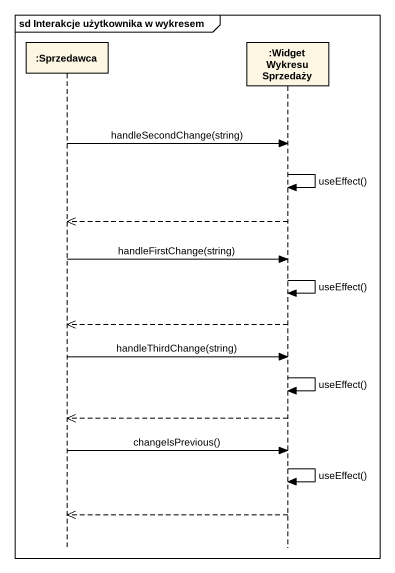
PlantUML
@startuml
mainframe sd Interakcje użytkownika w wykresem
hide footbox
participant ":Sprzedawca" as Sprzedawca
participant ":Widget Wykresu Sprzedaży" as Widget_Wykresu_Sprzedaży

Sprzedawca -> Widget_Wykresu_Sprzedaży : handleSecondChange(string)
Widget_Wykresu_Sprzedaży -> Widget_Wykresu_Sprzedaży : useEffect()
Widget_Wykresu_Sprzedaży -->> Sprzedawca
Sprzedawca -> Widget_Wykresu_Sprzedaży : handleFirstChange(string)
Widget_Wykresu_Sprzedaży -> Widget_Wykresu_Sprzedaży : useEffect()
Widget_Wykresu_Sprzedaży -->> Sprzedawca
Sprzedawca -> Widget_Wykresu_Sprzedaży : handleThirdChange(string)
Widget_Wykresu_Sprzedaży -> Widget_Wykresu_Sprzedaży : useEffect()
Widget_Wykresu_Sprzedaży -->> Sprzedawca
Sprzedawca -> Widget_Wykresu_Sprzedaży : changeIsPrevious()
Widget_Wykresu_Sprzedaży -> Widget_Wykresu_Sprzedaży : useEffect()
Widget_Wykresu_Sprzedaży -->> Sprzedawca
@enduml
